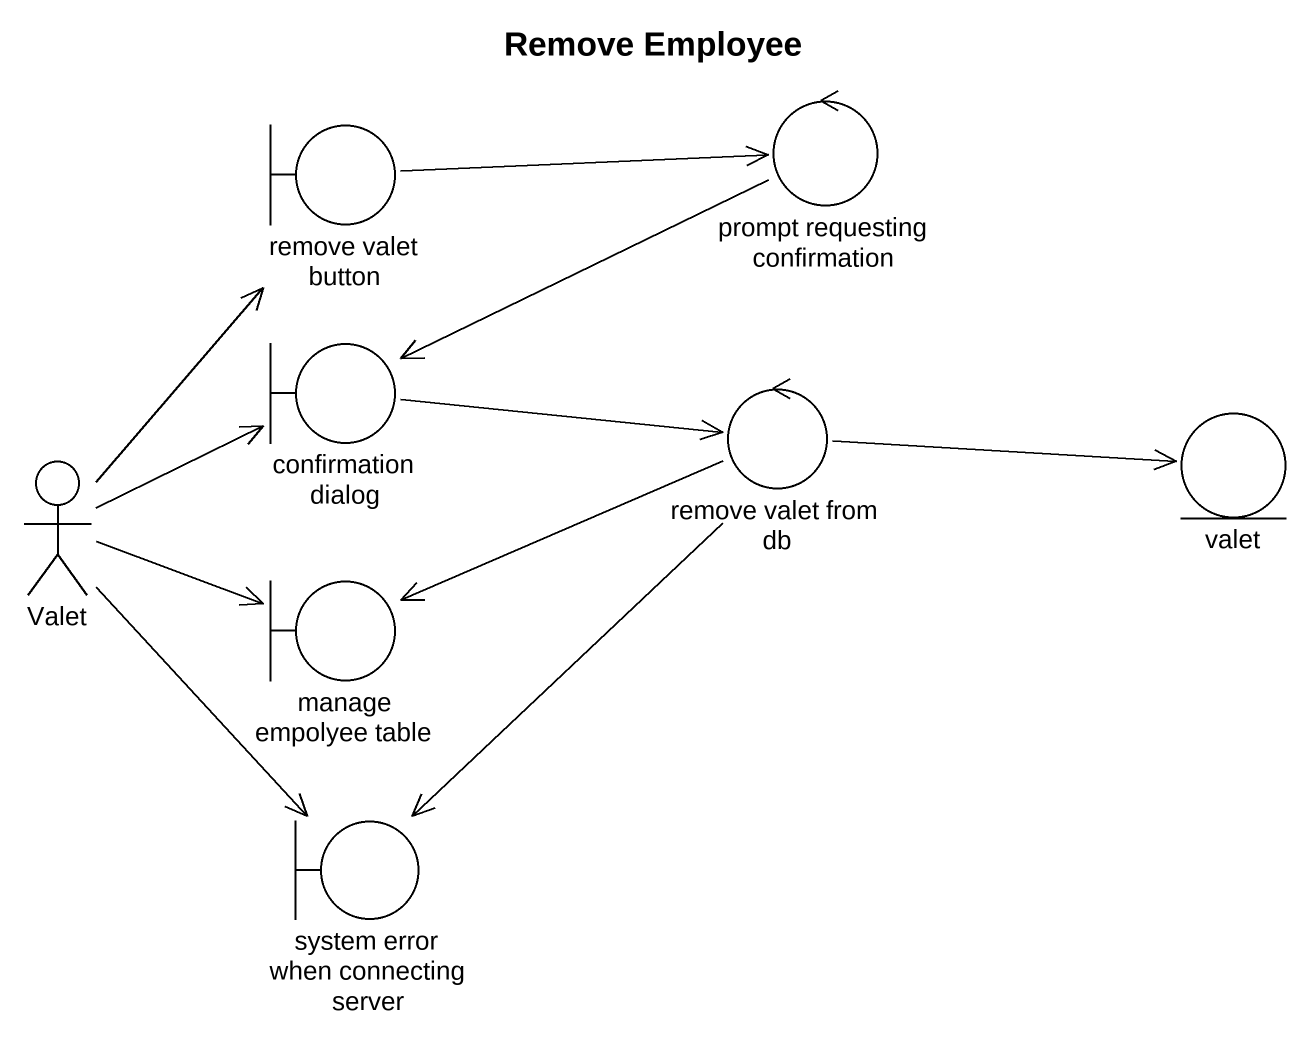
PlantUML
@startuml
title Remove Employee
boundary "remove valet button" as remove_valet_button
control "prompt requesting confirmation" as prompt_requesting
boundary "confirmation dialog" as confirmation_dialog
control "remove valet from db" as remove_valet_from_db
actor Valet
entity valet
boundary "manage empolyee table" as manage_empolyee_table
boundary "system error when connecting server" as system_error_when
remove_valet_button -right-> prompt_requesting
prompt_requesting -left-> confirmation_dialog
confirmation_dialog -right-> remove_valet_from_db
remove_valet_from_db -right-> valet
remove_valet_from_db -left-> manage_empolyee_table
remove_valet_from_db --> system_error_when
Valet -up-> remove_valet_button
Valet -right-> confirmation_dialog
Valet -right-> manage_empolyee_table
Valet --> system_error_when
@enduml
